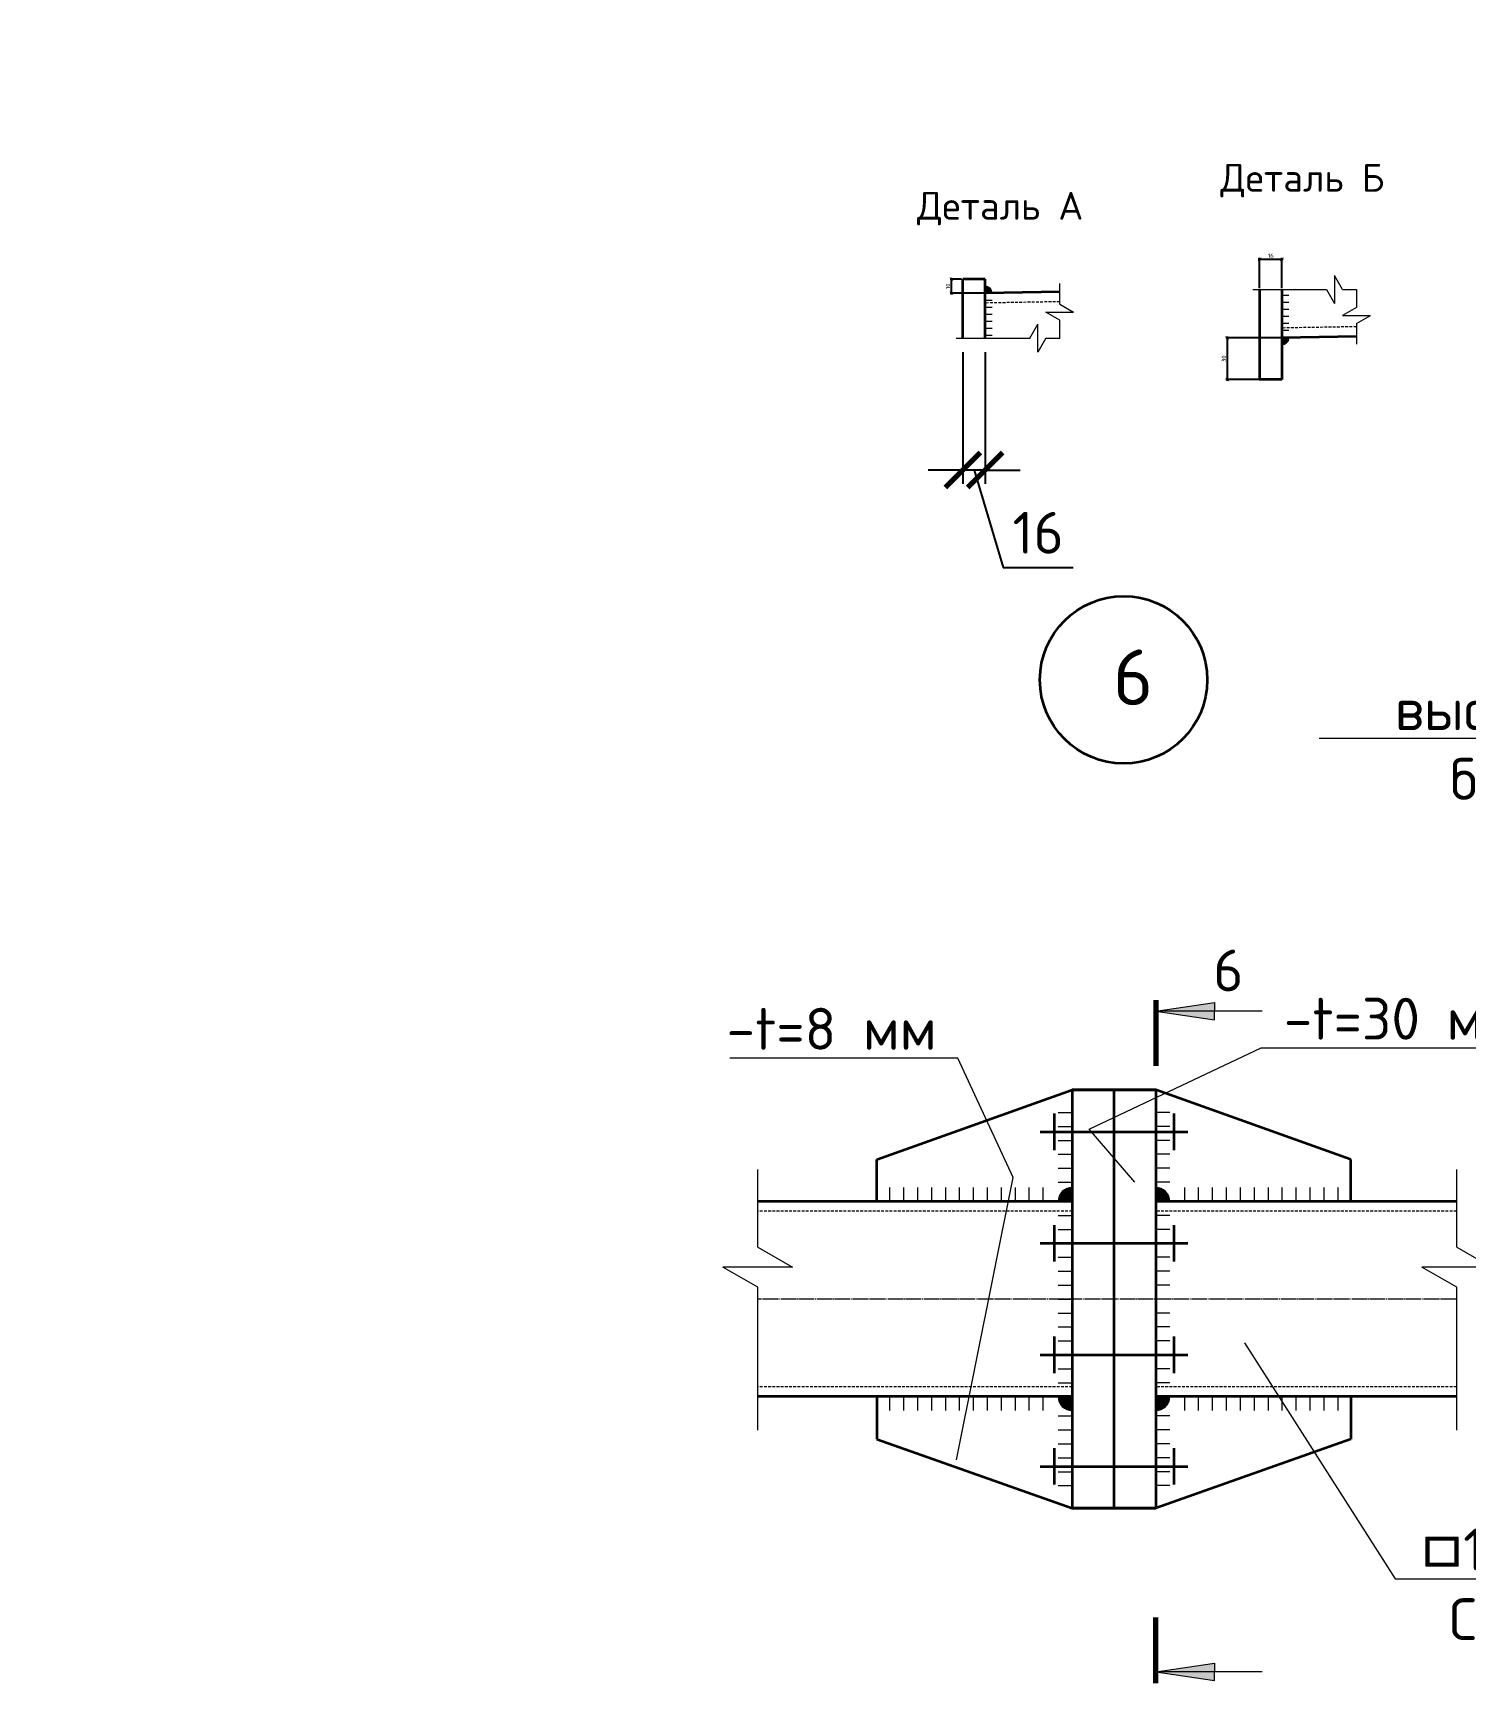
# Model space of a CAD drawing. Header units: millimetres. Extents: x -8174 to 141842, y -29548 to 3412.
# Drawn here: x 30778 to 31805, y -13367 to -12183 of the extents above; entities that cross this region are included whole.
import ezdxf
from ezdxf import colors
from ezdxf.entities.mleader import LeaderData, LeaderLine
from ezdxf.math import Vec2, Vec3

# ---------------------------------------------------------------- set-up
doc = ezdxf.new("R2010")
doc.units = ezdxf.units.MM
doc.linetypes.add('JIS_02_2.0', pattern=[3, 2, -1])
doc.linetypes.add('JIS_08_11', pattern=[12.799999999999999, 11, -0.6, 0.6, -0.6])
for name, color, linetype, lineweight in [('НАДПИСИ', 11, 'Continuous', 13), ('ОСЕВАЯ', 50, 'JIS_08_11', 13), ('ОСНОВНАЯ', 213, 'Continuous', 35), ('ШТРИХОВАЯ', 84, 'JIS_02_2.0', 13)]:
    doc.layers.add(name, color=color, linetype=linetype, lineweight=lineweight)
doc.styles.add('_ОСК', font='isocpeur.ttf', dxfattribs={"height": 3})
doc.styles.add('ОСК', font='isocpeur.ttf')
doc.dimstyles.new('_ОСК', dxfattribs={"dimscale": 25, "dimtxt": 3, "dimasz": 2.5, "dimexe": 1, "dimexo": 1, "dimgap": 1, "dimtad": 3, "dimdec": 0, "dimzin": 1, "dimdsep": 46, "dimtxsty": '_ОСК', "dimblk": 'ARCHTICK', "dimcen": 2, "dimdle": 1, "dimclrt": 256, "dimadec": 0, "dimazin": 0, "dimtfac": 1, "dimtdec": 0, "dimtmove": 1, "dimatfit": 3, "dimfxl": 1, "dimtvp": 2.25, "dimtfill": 1, "dimtolj": 1, "dimtzin": 1, "dimarcsym": 0})

# ---------------------------------------------------------------- blocks, each defined once
blk = doc.blocks.new('_None')
blk = doc.blocks.new('_ArchTick')
at = {"color": 0, "linetype": 'ByBlock', "const_width": 0.15}
blk.add_lwpolyline([(-0.5, -0.5), (0.5, 0.5)], dxfattribs=at)
blk = doc.blocks.new('*D59')
at = {"layer": 'Defpoints', "color": 0}
for p in [(31444.51988743764, -12401.87581057835), (31460.51988743758, -12401.87581057835), (31444.51988743764, -12496.43716597829)]:
    blk.add_point(p, dxfattribs=at)
at = {"layer": 'НАДПИСИ', "color": 0, "lineweight": -2}
for p, q in [((31444.51988743764, -12411.87581057835), (31444.51988743764, -12506.43716597829)), ((31460.51988743758, -12411.87581057835), (31460.51988743758, -12506.43716597829)), ((31444.51988743764, -12496.43716597829), (31419.51988743764, -12496.43716597829)), ((31460.51988743758, -12496.43716597829), (31444.51988743764, -12496.43716597829)), ((31460.51988743758, -12496.43716597829), (31444.51988743764, -12496.43716597829)), ((31452.51988743761, -12496.43716597829), (31473.51988743761, -12566.43716597829)), ((31460.51988743758, -12496.43716597829), (31485.51988743758, -12496.43716597829)), ((31473.51988743761, -12566.43716597829), (31523.51988743761, -12566.43716597829))]:
    blk.add_line(p, q, dxfattribs=at)
at = {"layer": 'НАДПИСИ', "color": 0, "lineweight": -2, "xscale": 25, "yscale": 25, "zscale": 25}
blk.add_blockref('_ArchTick', (31444.51988743764, -12496.43716597829), dxfattribs=at)
at = {"layer": 'НАДПИСИ', "color": 0, "lineweight": -2, "xscale": 25, "yscale": 25, "zscale": 25, "rotation": 180}
blk.add_blockref('_ArchTick', (31460.51988743758, -12496.43716597829), dxfattribs=at)
at = {"layer": 'НАДПИСИ', "insert": (31498.51988743761, -12541.43716597829), "char_height": 30, "attachment_point": 5, "style": '_ОСК', "bg_fill": 3, "box_fill_scale": 1.1, "bg_fill_color": 256, "bg_fill_true_color": 13158600, "bg_fill_transparency": 0}
blk.add_mtext('\\A1;16', dxfattribs=at)
blk = doc.blocks.new('*D62')
at = {"layer": 'Defpoints', "color": 0, "transparency": 16777216}
for p in [(31444.51988743759, -12359.63459295301), (31460.51988743759, -12369.63459295301)]:
    blk.add_point(p, dxfattribs=at)
at = {"layer": 'НАДПИСИ', "color": 0, "lineweight": -2, "transparency": 16777216}
for p, q in [((31443.51988743759, -12359.63459295301), (31435.32726428904, -12359.63459295301)), ((31436.32726428904, -12370.63459295301), (31436.32726428904, -12358.63459295301)), ((31459.51988743759, -12369.63459295301), (31435.32726428904, -12369.63459295301))]:
    blk.add_line(p, q, dxfattribs=at)
at = {"layer": 'НАДПИСИ', "transparency": 16777216, "insert": (31433.82726428751, -12364.63459295301), "char_height": 3, "attachment_point": 5, "rotation": 90, "style": '_ОСК', "bg_fill": 3, "box_fill_scale": 1.1, "bg_fill_color": 256, "bg_fill_true_color": 13158600, "bg_fill_transparency": 0}
blk.add_mtext('\\A1;10', dxfattribs=at)
at = {"layer": 'Defpoints', "color": 0, "transparency": 16777216}
blk.add_point((31436.32726428904, -12359.63459295301), dxfattribs=at)
at = {"layer": 'НАДПИСИ', "color": 0, "lineweight": -2, "transparency": 16777216, "xscale": 2.5, "yscale": 2.5, "zscale": 2.5}
for p, rotation in [((31436.32726428904, -12359.63459295301), 90), ((31436.32726428904, -12369.63459295301), 270)]:
    blk.add_blockref('_ArchTick', p, dxfattribs=dict(at, rotation=rotation))
blk = doc.blocks.new('*D65')
at = {"layer": 'Defpoints', "color": 0, "transparency": 16777216}
for p in [(31657.36759952171, -12366.91787995574), (31673.36759952159, -12366.91787995571)]:
    blk.add_point(p, dxfattribs=at)
at = {"layer": 'НАДПИСИ', "color": 0, "lineweight": -2, "transparency": 16777216}
for p, q in [((31656.36759952171, -12345.15123664786), (31674.36759952159, -12345.15123664786)), ((31657.36759952171, -12365.91787995574), (31657.36759952171, -12344.15123664786)), ((31673.36759952159, -12365.91787995571), (31673.36759952159, -12344.15123664786))]:
    blk.add_line(p, q, dxfattribs=at)
at = {"layer": 'НАДПИСИ', "color": 0, "lineweight": -2, "transparency": 16777216, "xscale": 2.5, "yscale": 2.5, "zscale": 2.5, "rotation": 180}
blk.add_blockref('_ArchTick', (31657.36759952171, -12345.15123664786), dxfattribs=at)
at = {"layer": 'НАДПИСИ', "color": 0, "lineweight": -2, "transparency": 16777216, "xscale": 2.5, "yscale": 2.5, "zscale": 2.5}
blk.add_blockref('_ArchTick', (31673.36759952159, -12345.15123664786), dxfattribs=at)
at = {"layer": 'НАДПИСИ', "transparency": 16777216, "insert": (31665.36759952165, -12342.65123664786), "char_height": 3, "attachment_point": 5, "style": '_ОСК', "bg_fill": 3, "box_fill_scale": 1.1, "bg_fill_color": 256, "bg_fill_true_color": 13158600, "bg_fill_transparency": 0}
blk.add_mtext('\\A1;16', dxfattribs=at)
at = {"layer": 'Defpoints', "color": 0, "transparency": 16777216}
blk.add_point((31673.36759952159, -12345.15123664786), dxfattribs=at)
blk = doc.blocks.new('*D68')
at = {"layer": 'Defpoints', "color": 0, "transparency": 16777216}
for p in [(31634.23413844536, -12401.56331776075), (31673.36759952166, -12401.56331776075), (31673.36759952172, -12431.56331776075)]:
    blk.add_point(p, dxfattribs=at)
at = {"layer": 'НАДПИСИ', "color": 0, "lineweight": -2, "transparency": 16777216}
for p, q in [((31672.36759952166, -12401.56331776075), (31633.23413844536, -12401.56331776075)), ((31634.23413844536, -12432.56331776075), (31634.23413844536, -12400.56331776075)), ((31672.36759952172, -12431.56331776075), (31633.23413844536, -12431.56331776075))]:
    blk.add_line(p, q, dxfattribs=at)
at = {"layer": 'НАДПИСИ', "color": 0, "lineweight": -2, "transparency": 16777216, "xscale": 2.5, "yscale": 2.5, "zscale": 2.5}
for p, rotation in [((31634.23413844536, -12401.56331776075), 90), ((31634.23413844536, -12431.56331776075), 270)]:
    blk.add_blockref('_ArchTick', p, dxfattribs=dict(at, rotation=rotation))
at = {"layer": 'НАДПИСИ', "transparency": 16777216, "insert": (31631.73413844535, -12416.56331776075), "char_height": 3, "attachment_point": 5, "rotation": 90, "style": '_ОСК', "bg_fill": 3, "box_fill_scale": 1.1, "bg_fill_color": 256, "bg_fill_true_color": 13158600, "bg_fill_transparency": 0}
blk.add_mtext('\\A1;30', dxfattribs=at)

msp = doc.modelspace()

# ---------------------------------------------------------------- hatches: boundary and pattern name
at = {"layer": 'НАДПИСИ'}
h = msp.add_hatch(color=256, dxfattribs=at)
h.dxf.hatch_style = 1
h.paths.add_polyline_path([(31460.51988743758, -12364.63459295301), (31460.51988743758, -12369.63459295301), (31465.51912198839, -12369.54710634837, 0.4090976915103756)])
h = msp.add_hatch(color=256, dxfattribs=at)
h.dxf.hatch_style = 1
edge = h.paths.add_edge_path()
edge.add_line((31673.36759952165, -12406.5296358863), (31673.36759952165, -12401.56331776074))
edge.add_line((31673.36759952165, -12401.56331776074), (31678.36683407245, -12401.4758311561))
edge.add_arc((31673.4229154865, -12401.5848253873), 4.945119890048713, -90.64092226178212, 1.2629451485706227, ccw=False)
h = msp.add_hatch(color=256, dxfattribs=at)
h.paths.add_polyline_path([(31582.90708024148, -12884.65939873924), (31625.04086484638, -12884.65939873918), (31625.04086484638, -12878.43016830758)])
h.paths.add_polyline_path([(31582.90708024154, -12884.65939873924), (31625.04086484638, -12890.88862917079), (31625.04086484638, -12884.65939873918)])
h = msp.add_hatch(color=256, dxfattribs=at)
h.dxf.hatch_style = 1
edge = h.paths.add_edge_path()
edge.add_line((31522.90708024189, -13011.14070109815), (31522.90708024189, -13021.14070109815))
edge.add_line((31522.90708024189, -13021.14070109815), (31512.90861114027, -13021.14070109816))
edge.add_arc((31522.90602055291, -13021.1381107902), 9.997409748209046, 89.9939268562938, 180.0148452168177, ccw=False)
h = msp.add_hatch(color=256, dxfattribs=at)
h.dxf.hatch_style = 1
edge = h.paths.add_edge_path()
edge.add_line((31582.90708024189, -13011.14070109815), (31582.90708024189, -13021.14070109815))
edge.add_line((31582.90708024189, -13021.14070109815), (31592.9055493435, -13021.14070109816))
edge.add_arc((31582.90813993086, -13021.1381107902), 9.997409748209046, 359.9851547831823, 450.0060731437062)
h = msp.add_hatch(color=256, dxfattribs=at)
h.dxf.hatch_style = 1
edge = h.paths.add_edge_path()
edge.add_line((31522.90708024189, -13171.13811079017), (31522.90708024189, -13161.13811079017))
edge.add_line((31522.90708024189, -13161.13811079017), (31512.90861114027, -13161.13811079017))
edge.add_arc((31522.90602055291, -13161.14070109812), 9.997409748209046, 539.9851547831823, 630.0060731437062)
h = msp.add_hatch(color=256, dxfattribs=at)
h.dxf.hatch_style = 1
edge = h.paths.add_edge_path()
edge.add_line((31582.90708024189, -13171.13811079017), (31582.90708024189, -13161.13811079017))
edge.add_line((31582.90708024189, -13161.13811079017), (31592.9055493435, -13161.13811079017))
edge.add_arc((31582.90813993086, -13161.14070109812), 9.997409748209046, -90.0060731437062, 0.014845216817718665, ccw=False)
h = msp.add_hatch(color=256, dxfattribs=at)
h.paths.add_polyline_path([(31582.90708024136, -13358.62904338942), (31625.04086484626, -13358.62904338948), (31625.04086484626, -13364.85827382108)])
h.paths.add_polyline_path([(31582.90708024142, -13358.62904338942), (31625.04086484626, -13352.39981295787), (31625.04086484626, -13358.62904338948)])

# ---------------------------------------------------------------- linework, layer by layer
at = {"color": 7, "lineweight": 70}
for p, q in [((31582.90708024194, -12876.7314985844), (31582.907080242, -12923.77972654278)), ((31582.90708024183, -13366.55694354426), (31582.90708024189, -13319.50871558588))]:
    msp.add_line(p, q, dxfattribs=at)
at = {"layer": 'НАДПИСИ'}
for p, q in [((31711.08827896276, -12356.91787995574), (31711.08827896276, -12376.91787995574)), ((31716.79525251477, -12366.91787995574), (31711.08827896276, -12356.91787995574)), ((31513.98332024278, -12377.43242391072), (31513.98332024273, -12362.66788343189)), ((31652.45164351305, -12366.91787995574), (31705.38130541058, -12366.91787995574)), ((31705.38130541053, -12366.91787995574), (31711.08827896276, -12376.91787995574)), ((31716.79525251477, -12366.91787995574), (31726.83103232685, -12366.91787995574)), ((31726.83103232685, -12366.91787995574), (31726.83103232685, -12379.94731951907)), ((31465.51988743758, -12374.9142587214), (31460.51988743758, -12374.9142587214)), ((31465.51988743758, -12379.9142587214), (31460.51988743758, -12379.9142587214)), ((31513.98332024273, -12377.43242391072), (31523.98332024273, -12383.13939746296)), ((31678.36759952171, -12371.28365199233), (31673.36759952171, -12371.28365199233)), ((31678.36759952171, -12376.28365199233), (31673.36759952171, -12376.28365199233)), ((31726.83103232691, -12379.94731951912), (31716.83103232691, -12385.65429307113)), ((31465.51988743758, -12384.9142587214), (31460.51988743758, -12384.9142587214)), ((31465.51988743758, -12389.9142587214), (31460.51988743758, -12389.9142587214)), ((31492.53359332634, -12401.87581057835), (31498.24056687858, -12391.87581057835)), ((31498.24056687858, -12411.87581057835), (31498.24056687858, -12391.87581057835)), ((31503.98332024273, -12383.13939746296), (31523.98332024273, -12383.13939746296)), ((31513.98332024273, -12388.84637101497), (31503.98332024273, -12383.13939746296)), ((31513.98332024273, -12401.87581057835), (31513.98332024273, -12388.84637101502)), ((31678.36759952171, -12381.28365199233), (31673.36759952171, -12381.28365199233)), ((31678.36759952171, -12386.28365199233), (31673.36759952171, -12386.28365199233)), ((31678.36759952171, -12391.28365199233), (31673.36759952171, -12391.28365199233)), ((31716.83103232691, -12385.65429307113), (31736.83103232691, -12385.65429307113)), ((31726.83103232691, -12391.36126662337), (31736.83103232691, -12385.65429307113)), ((31726.83103232685, -12391.3612666234), (31726.83103232685, -12406.1258071022)), ((31439.60393142892, -12401.87581057835), (31492.53359332634, -12401.87581057835)), ((31465.51988743758, -12394.9142587214), (31460.51988743758, -12394.9142587214)), ((31465.51988743758, -12399.9142587214), (31460.51988743758, -12399.9142587214)), ((31503.94754043058, -12401.87581057835), (31498.24056687858, -12411.87581057835)), ((31503.94754043064, -12401.87581057835), (31513.98332024273, -12401.87581057835)), ((31678.36759952171, -12396.28365199233), (31673.36759952171, -12396.28365199233)), ((31582.90708024148, -12884.65939873924), (31625.04086484638, -12878.43016830758)), ((31659.14947654452, -12884.65939873918), (31582.90708024194, -12884.6593987393)), ((31582.90708024148, -12884.65939873924), (31625.04086484638, -12890.88862917079)), ((31625.04086484638, -12878.43016830758), (31625.04086484638, -12884.65939873918)), ((31625.04086484638, -12890.88862917085), (31625.04086484638, -12884.65939873924)), ((31512.90708024189, -12957.28165956889), (31522.90708024189, -12957.28165956889)), ((31592.90708024189, -12957.28165956889), (31582.90708024189, -12957.28165956889)), ((31512.90708024189, -12967.28165956889), (31522.90708024189, -12967.28165956889)), ((31592.90708024189, -12967.28165956889), (31582.90708024189, -12967.28165956889)), ((31512.90708024189, -12977.28165956889), (31522.90708024189, -12977.28165956889)), ((31592.90708024189, -12977.28165956889), (31582.90708024189, -12977.28165956889)), ((31512.90708024189, -12987.28165956889), (31522.90708024189, -12987.28165956889)), ((31592.90708024189, -12987.28165956889), (31582.90708024189, -12987.28165956889)), ((31297.42721855029, -13053.95949792935), (31297.42721855029, -12998.15402116306)), ((31512.90708024189, -12997.28165956889), (31522.90708024189, -12997.28165956889)), ((31512.90708024189, -13007.28165956889), (31522.90708024189, -13007.28165956889)), ((31592.90708024189, -12997.28165956889), (31582.90708024189, -12997.28165956889)), ((31592.90708024189, -13007.28165956889), (31582.90708024189, -13007.28165956889)), ((31798.70807377773, -13053.95949792935), (31798.70807377773, -12998.15402116306)), ((31392.18708671333, -13021.14070109815), (31392.18708671333, -13011.14070109815)), ((31402.18708671333, -13021.14070109815), (31402.18708671333, -13011.14070109815)), ((31402.18708671333, -13021.14070109815), (31402.18708671333, -13011.14070109815)), ((31412.18708671333, -13021.14070109815), (31412.18708671333, -13011.14070109815)), ((31422.18708671333, -13021.14070109815), (31422.18708671333, -13011.14070109815)), ((31422.18708671333, -13021.14070109815), (31422.18708671333, -13011.14070109815)), ((31432.18708671333, -13021.14070109815), (31432.18708671333, -13011.14070109815)), ((31432.18708671333, -13021.14070109815), (31432.18708671333, -13011.14070109815)), ((31442.18708671333, -13021.14070109815), (31442.18708671333, -13011.14070109815)), ((31442.18708671333, -13021.14070109815), (31442.18708671333, -13011.14070109815)), ((31452.18708671333, -13021.14070109815), (31452.18708671333, -13011.14070109815)), ((31452.18708671333, -13021.14070109815), (31452.18708671333, -13011.14070109815)), ((31462.18708671333, -13021.14070109815), (31462.18708671333, -13011.14070109815)), ((31472.18708671333, -13021.14070109815), (31472.18708671333, -13011.14070109815)), ((31482.18708671333, -13021.14070109815), (31482.18708671333, -13011.14070109815)), ((31492.18708671333, -13021.14070109815), (31492.18708671333, -13011.14070109815)), ((31502.18708671333, -13021.14070109815), (31502.18708671333, -13011.14070109815)), ((31603.62707377045, -13021.14070109815), (31603.62707377045, -13011.14070109815)), ((31613.62707377045, -13021.14070109815), (31613.62707377045, -13011.14070109815)), ((31623.62707377045, -13021.14070109815), (31623.62707377045, -13011.14070109815)), ((31633.62707377045, -13021.14070109815), (31633.62707377045, -13011.14070109815)), ((31643.62707377045, -13021.14070109815), (31643.62707377045, -13011.14070109815)), ((31653.62707377045, -13021.14070109815), (31653.62707377045, -13011.14070109815)), ((31653.62707377045, -13021.14070109815), (31653.62707377045, -13011.14070109815)), ((31663.62707377045, -13021.14070109815), (31663.62707377045, -13011.14070109815)), ((31663.62707377045, -13021.14070109815), (31663.62707377045, -13011.14070109815)), ((31673.62707377045, -13021.14070109815), (31673.62707377045, -13011.14070109815)), ((31673.62707377045, -13021.14070109815), (31673.62707377045, -13011.14070109815)), ((31683.62707377045, -13021.14070109815), (31683.62707377045, -13011.14070109815)), ((31683.62707377045, -13021.14070109815), (31683.62707377045, -13011.14070109815)), ((31693.62707377045, -13021.14070109815), (31693.62707377045, -13011.14070109815)), ((31703.62707377045, -13021.14070109815), (31703.62707377045, -13011.14070109815)), ((31703.62707377045, -13021.14070109815), (31703.62707377045, -13011.14070109815)), ((31713.62707377045, -13021.14070109815), (31713.62707377045, -13011.14070109815)), ((31512.90708024189, -13031.14070109815), (31522.90708024189, -13031.14070109815)), ((31592.90708024189, -13031.14070109815), (31582.90708024189, -13031.14070109815)), ((31512.90708024189, -13041.14070109815), (31522.90708024189, -13041.14070109815)), ((31592.90708024189, -13041.14070109815), (31582.90708024189, -13041.14070109815)), ((31297.42721855029, -13053.95949792935), (31322.42721855029, -13068.22693180986)), ((31512.90708024189, -13051.14070109815), (31522.90708024189, -13051.14070109815)), ((31592.90708024189, -13051.14070109815), (31582.90708024189, -13051.14070109815)), ((31798.70807377773, -13053.95949792935), (31823.70807377773, -13068.22693180986)), ((31512.90708024189, -13061.14070109815), (31522.90708024189, -13061.14070109815)), ((31592.90708024189, -13061.14070109815), (31582.90708024189, -13061.14070109815)), ((31322.42721855029, -13068.22693180986), (31272.42721855029, -13068.22693180986)), ((31297.42721855029, -13082.49436569036), (31272.42721855029, -13068.22693180986)), ((31512.90708024189, -13071.14070109815), (31522.90708024189, -13071.14070109815)), ((31592.90708024189, -13071.14070109815), (31582.90708024189, -13071.14070109815)), ((31823.70807377773, -13068.22693180986), (31773.70807377773, -13068.22693180986)), ((31798.70807377773, -13082.49436569036), (31773.70807377773, -13068.22693180986)), ((31297.42721855029, -13185.19504686043), (31297.42721855029, -13082.49436569036)), ((31512.90708024189, -13081.14070109815), (31522.90708024189, -13081.14070109815)), ((31592.90708024189, -13081.14070109815), (31582.90708024189, -13081.14070109815)), ((31798.70807377773, -13185.19504686043), (31798.70807377773, -13082.49436569036)), ((31512.90708024189, -13091.14070109815), (31522.90708024189, -13091.14070109815)), ((31512.90708024189, -13101.14070109815), (31522.90708024189, -13101.14070109815)), ((31592.90708024189, -13091.14070109815), (31582.90708024189, -13091.14070109815)), ((31592.90708024189, -13101.14070109815), (31582.90708024189, -13101.14070109815)), ((31512.90708024189, -13111.14070109815), (31522.90708024189, -13111.14070109815)), ((31592.90708024189, -13111.14070109815), (31582.90708024189, -13111.14070109815)), ((31512.90708024189, -13121.14070109815), (31522.90708024189, -13121.14070109815)), ((31592.90708024189, -13121.14070109815), (31582.90708024189, -13121.14070109815)), ((31512.90708024189, -13131.14070109815), (31522.90708024189, -13131.14070109815)), ((31592.90708024189, -13131.14070109815), (31582.90708024189, -13131.14070109815)), ((31512.90708024189, -13141.14070109815), (31522.90708024189, -13141.14070109815)), ((31592.90708024189, -13141.14070109815), (31582.90708024189, -13141.14070109815)), ((31392.18708671333, -13171.14070109816), (31392.18708671333, -13161.14070109816)), ((31402.18708671333, -13171.14070109816), (31402.18708671333, -13161.14070109816)), ((31402.18708671333, -13171.14070109816), (31402.18708671333, -13161.14070109816)), ((31412.18708671333, -13171.14070109816), (31412.18708671333, -13161.14070109816)), ((31422.18708671333, -13171.14070109816), (31422.18708671333, -13161.14070109816)), ((31422.18708671333, -13171.14070109816), (31422.18708671333, -13161.14070109816)), ((31432.18708671333, -13171.14070109816), (31432.18708671333, -13161.14070109816)), ((31432.18708671333, -13171.14070109816), (31432.18708671333, -13161.14070109816)), ((31442.18708671333, -13171.14070109816), (31442.18708671333, -13161.14070109816)), ((31442.18708671333, -13171.14070109816), (31442.18708671333, -13161.14070109816)), ((31452.18708671333, -13171.14070109816), (31452.18708671333, -13161.14070109816)), ((31452.18708671333, -13171.14070109816), (31452.18708671333, -13161.14070109816)), ((31462.18708671333, -13171.14070109816), (31462.18708671333, -13161.14070109816)), ((31472.18708671333, -13171.14070109816), (31472.18708671333, -13161.14070109816)), ((31482.18708671333, -13171.14070109816), (31482.18708671333, -13161.14070109816)), ((31492.18708671333, -13171.14070109816), (31492.18708671333, -13161.14070109816)), ((31502.18708671333, -13171.14070109816), (31502.18708671333, -13161.14070109816)), ((31512.90708024189, -13151.14070109815), (31522.90708024189, -13151.14070109815)), ((31592.90708024189, -13151.14070109815), (31582.90708024189, -13151.14070109815)), ((31603.62707377045, -13171.14070109816), (31603.62707377045, -13161.14070109816)), ((31613.62707377045, -13171.14070109816), (31613.62707377045, -13161.14070109816)), ((31623.62707377045, -13171.14070109816), (31623.62707377045, -13161.14070109816)), ((31633.62707377045, -13171.14070109816), (31633.62707377045, -13161.14070109816)), ((31643.62707377045, -13171.14070109816), (31643.62707377045, -13161.14070109816)), ((31653.62707377045, -13171.14070109816), (31653.62707377045, -13161.14070109816)), ((31653.62707377045, -13171.14070109816), (31653.62707377045, -13161.14070109816)), ((31663.62707377045, -13171.14070109816), (31663.62707377045, -13161.14070109816)), ((31663.62707377045, -13171.14070109816), (31663.62707377045, -13161.14070109816)), ((31673.62707377045, -13171.14070109816), (31673.62707377045, -13161.14070109816)), ((31673.62707377045, -13171.14070109816), (31673.62707377045, -13161.14070109816)), ((31683.62707377045, -13171.14070109816), (31683.62707377045, -13161.14070109816)), ((31683.62707377045, -13171.14070109816), (31683.62707377045, -13161.14070109816)), ((31693.62707377045, -13171.14070109816), (31693.62707377045, -13161.14070109816)), ((31703.62707377045, -13171.14070109816), (31703.62707377045, -13161.14070109816)), ((31703.62707377045, -13171.14070109816), (31703.62707377045, -13161.14070109816)), ((31713.62707377045, -13171.14070109816), (31713.62707377045, -13161.14070109816)), ((31512.90708024189, -13174.99974262742), (31522.90708024189, -13174.99974262742)), ((31512.90708024189, -13184.99974262742), (31522.90708024189, -13184.99974262742)), ((31592.90708024189, -13174.99974262742), (31582.90708024189, -13174.99974262742)), ((31592.90708024189, -13184.99974262742), (31582.90708024189, -13184.99974262742)), ((31512.90708024189, -13194.99974262742), (31522.90708024189, -13194.99974262742)), ((31592.90708024189, -13194.99974262742), (31582.90708024189, -13194.99974262742)), ((31512.90708024189, -13204.99974262742), (31522.90708024189, -13204.99974262742)), ((31592.90708024189, -13204.99974262742), (31582.90708024189, -13204.99974262742)), ((31512.90708024189, -13214.99974262742), (31522.90708024189, -13214.99974262742)), ((31592.90708024189, -13214.99974262742), (31582.90708024189, -13214.99974262742)), ((31512.90708024189, -13224.99974262742), (31522.90708024189, -13224.99974262742)), ((31592.90708024189, -13224.99974262742), (31582.90708024189, -13224.99974262742)), ((31582.90708024136, -13358.62904338942), (31625.04086484626, -13352.39981295787)), ((31659.14947654441, -13358.62904338948), (31582.90708024183, -13358.62904338936)), ((31582.90708024136, -13358.62904338942), (31625.04086484626, -13364.85827382108)), ((31625.04086484626, -13352.39981295781), (31625.04086484626, -13358.62904338942)), ((31625.04086484626, -13364.85827382108), (31625.04086484626, -13358.62904338948))]:
    msp.add_line(p, q, dxfattribs=at)
for centre, radius, start, end in [((31460.51988743758, -12369.63459295301), 5, 1.002573803397431, 90), ((31673.37266286113, -12401.56528645847), 4.994972306193361, 269.9419199933791, 1.026168912937974), ((31522.90602055285, -13021.13811079015), 9.997409748150847, 89.9939268545788, 180.0148452170575), ((31582.90813993092, -13021.13811079015), 9.997409748150847, 359.9851547829425, 90.0060731437537), ((31522.90602055285, -13161.14070109816), 9.997409748150847, 179.9851547829425, 270.0060731454212), ((31582.90813993092, -13161.14070109816), 9.997409748150847, 269.9939268562463, 0.01484521705754941)]:
    msp.add_arc(centre, radius, start, end, dxfattribs=at)
at = {"layer": 'ОСЕВАЯ', "linetype": 'JIS_08_11'}
msp.add_line((31798.70807377773, -13091.14070109816), (31297.42721855029, -13091.14070109816), dxfattribs=at)
at = {"layer": 'ОСНОВНАЯ'}
for p, q in [((31444.51988743758, -12401.87581057835), (31444.51988743758, -12359.63459295301)), ((31460.51988743758, -12359.63459295301), (31444.51988743758, -12359.63459295301)), ((31460.51988743758, -12359.63459295301), (31444.51988743758, -12359.63459295301)), ((31460.51988743752, -12401.87581057835), (31460.51988743758, -12359.63459295301)), ((31513.98332024278, -12368.69898287891), (31460.51988743758, -12369.63459295301)), ((31657.36759952171, -12366.91787995574), (31657.36759952171, -12431.56331776074)), ((31673.36759952159, -12366.91787995574), (31673.36759952171, -12431.56331776074)), ((31726.83103232685, -12400.62770768664), (31673.36759952165, -12401.56331776074)), ((31673.36759952171, -12431.56331776074), (31657.36759952171, -12431.56331776074)), ((31673.36759952171, -12431.56331776074), (31657.36759952171, -12431.56331776074)), ((31382.90708024189, -12991.14070109815), (31522.90708024189, -12941.14070109816)), ((31522.90708024189, -12941.14070109815), (31522.90708024183, -13241.14070109813)), ((31582.90708024189, -12941.14070109816), (31522.90708024189, -12941.14070109815)), ((31522.90708024189, -12941.14070109815), (31522.90708024183, -13241.14070109813)), ((31522.90708024189, -12941.14070109816), (31582.90708024189, -12941.14070109815)), ((31552.90708024189, -12941.14070109816), (31552.90708024183, -13241.14070109815)), ((31552.90708024194, -12941.14070109816), (31552.90708024183, -13241.14070109815)), ((31582.90708024189, -12941.14070109816), (31582.90708024183, -13241.14070109815)), ((31722.90708024189, -12991.14070109815), (31582.90708024189, -12941.14070109815)), ((31582.90708024189, -12941.14070109816), (31582.90708024183, -13241.14070109813)), ((31382.90708024189, -13021.14070109815), (31382.90708024189, -12991.14070109815)), ((31722.90708024189, -13021.14070109815), (31722.90708024189, -12991.14070109815)), ((31522.90708024189, -13011.14070109815), (31522.90708024189, -13191.14070109815)), ((31582.90708024189, -13011.14070109815), (31582.90708024189, -13191.14070109815)), ((31522.90708024194, -13021.14070109815), (31297.42721855029, -13021.14070109815)), ((31798.70807377779, -13021.14070109815), (31582.90708024189, -13021.14070109815)), ((31522.90708024189, -13161.14070109816), (31297.42721855029, -13161.14070109816)), ((31382.90708024189, -13161.5607010973), (31382.90708024189, -13181.5607010973)), ((31382.90708024189, -13161.5607010973), (31382.90708024189, -13191.5607010973)), ((31798.70807377773, -13161.14070109816), (31582.90708024189, -13161.14070109816)), ((31722.90708024189, -13161.5607010973), (31722.90708024189, -13181.5607010973)), ((31722.90708024189, -13161.5607010973), (31722.90708024189, -13191.5607010973)), ((31382.90708024189, -13191.5607010973), (31522.90708024183, -13241.14070109813)), ((31722.90708024189, -13191.5607010973), (31582.90708024183, -13241.14070109815)), ((31522.90708024183, -13241.14070109813), (31582.90708024183, -13241.14070109813)), ((31582.90708024183, -13241.14070109813), (31522.90708024183, -13241.14070109813)), ((31582.90708024183, -13241.14070109815), (31522.90708024183, -13241.14070109815)), ((31522.90708024183, -13241.14070109813), (31582.90708024183, -13241.14070109815)), ((31582.90708024189, -13241.14070109816), (31522.90708024189, -13241.14070109818))]:
    msp.add_line(p, q, dxfattribs=at)
at = {"layer": 'ОСНОВНАЯ', "color": 1}
for p, q in [((31509.99328496237, -12958.0315292731), (31509.99328496237, -12984.2498729232)), ((31595.8208755214, -12958.0315292731), (31595.8208755214, -12984.2498729232)), ((31499.88736438315, -12971.14070109815), (31605.92679610074, -12971.14070109815)), ((31509.99328496237, -13038.0315292731), (31509.99328496237, -13064.2498729232)), ((31595.8208755214, -13038.0315292731), (31595.8208755214, -13064.2498729232)), ((31499.88736438315, -13051.14070109815), (31605.92679610074, -13051.14070109815)), ((31509.99328496243, -13118.03152927308), (31509.99328496243, -13144.24987292319)), ((31595.82087552146, -13118.03152927308), (31595.82087552146, -13144.24987292319)), ((31499.88736438315, -13131.14070109813), (31605.92679610074, -13131.14070109813)), ((31509.99328496243, -13198.03152927308), (31509.99328496243, -13224.24987292319)), ((31595.82087552146, -13198.03152927308), (31595.82087552146, -13224.24987292319)), ((31499.88736438315, -13211.14070109813), (31605.92679610074, -13211.14070109813))]:
    msp.add_line(p, q, dxfattribs=at)
at = {"layer": 'ОСНОВНАЯ'}
msp.add_circle((31559.80125631293, -12646.94543683162), 60, dxfattribs=at)
at = {"layer": 'ШТРИХОВАЯ'}
for p, q in [((31513.98332024273, -12375.70005467186), (31460.51988743752, -12376.63566474595)), ((31726.83103232685, -12393.62663589368), (31673.36759952159, -12394.56224596778)), ((31522.90708024194, -13028.14070109815), (31297.42721855029, -13028.14070109815)), ((31798.70807377779, -13028.14070109815), (31582.90708024189, -13028.14070109815)), ((31522.90708024189, -13154.14070109816), (31297.42721855029, -13154.14070109816)), ((31798.70807377773, -13154.14070109816), (31582.90708024189, -13154.14070109816))]:
    msp.add_line(p, q, dxfattribs=at)

# ---------------------------------------------------------------- texts
at = {"layer": 'НАДПИСИ', "style": 'ОСК'}
for s, insert, char_height, width, attachment_point in [('Деталь Б', (31629.25552383839, -12276.79948969313), 20, 394.3384343010266, 1), ('Деталь А', (31411.69230461755, -12296.89008708613), 20, 394.3384343010266, 1), ('6', (31552.17218634929, -12625.12143393907), 40, 41.22453085327379, 1), ('6', (31645.83150672581, -12870.41534074281), 30, 74.751122343514, 9)]:
    msp.add_mtext(s, dxfattribs=dict(at, insert=insert, char_height=char_height, width=width, attachment_point=attachment_point))

# ---------------------------------------------------------------- leaders
at = {"layer": 'НАДПИСИ'}
ml = msp.add_multileader_mtext('Standard', dxfattribs=at)
ml.set_content('высокопрочные\\Pболты %%C24\\P(8 шт.)', color=256, style='ОСК')
ml.set_leader_properties(color=256, linetype='ByLayer', lineweight=-1)
ml.set_arrow_properties(name='NONE')
ml.build(insert=Vec2(0, 0))
ml.multileader.update_dxf_attribs({"has_dogleg": 0, "text_left_attachment_type": 6, "text_right_attachment_type": 6, "dogleg_length": 0, "arrow_head_size": 15, "scale": 10})
ctx = ml.context
ctx.base_point, ctx.scale, ctx.char_height, ctx.arrow_head_size, ctx.landing_gap_size, ctx.plane_origin = Vec3(31738.70613799925, -12689.01525347453), 10, 30, 15, 20, Vec3(31714.36412103899, -13693.10874601564)
ctx.left_attachment, ctx.right_attachment, ctx.text_align_type = 6, 6, 1
notes = []
notes.append((ctx, [(0, (1, 1, 0), (32048.70613799925, -12689.01525347453), (-1, 0), 0, [(0, [(32112.6636889287, -12971.14070109816), (32192.6636889287, -12971.14070109815)], 0, [])])]))
ctx.mtext.insert, ctx.mtext.width, ctx.mtext.alignment, ctx.mtext.flow_direction = Vec3(31893.70613799925, -12653.01525347453), 205.4122977968073, 2, 5
ml = msp.add_multileader_mtext('Standard', dxfattribs=at)
ml.set_content('отв. %%C23\\P(4 шт.)', color=256, style='ОСК')
ml.set_leader_properties(color=256, linetype='ByLayer', lineweight=-1)
ml.set_arrow_properties(name='NONE')
ml.build(insert=Vec2(0, 0))
ml.multileader.update_dxf_attribs({"has_dogleg": 0, "text_left_attachment_type": 6, "text_right_attachment_type": 6, "dogleg_length": 0, "arrow_head_size": 15, "scale": 10})
ctx = ml.context
ctx.base_point, ctx.scale, ctx.char_height, ctx.arrow_head_size, ctx.landing_gap_size, ctx.plane_origin = Vec3(29786.98879645939, -12798.47015365801), 10, 30, 15, 20, Vec3(29811.24949781905, -13702.05322997783)
ctx.left_attachment, ctx.right_attachment, ctx.text_align_type = 6, 6, 1
notes.append((ctx, [(0, (1, 1, 0), (29985.98879645939, -12798.47015365801), (-1, 0), 0, [(3, [(30309.46914428106, -12939.24337523006), (30049.46914428106, -12939.24337523006)], 0, [])])]))
ctx.mtext.insert, ctx.mtext.width, ctx.mtext.alignment, ctx.mtext.flow_direction = Vec3(29886.48879645939, -12762.47015365801), 205.4122977968073, 2, 5
ml = msp.add_multileader_mtext('Standard', dxfattribs=at)
ml.set_content('-t=30 мм', color=256, style='ОСК')
ml.set_leader_properties(color=256, linetype='ByLayer', lineweight=-1)
ml.set_arrow_properties(name='NONE')
ml.build(insert=Vec2(0, 0))
ml.multileader.update_dxf_attribs({"has_dogleg": 0, "text_left_attachment_type": 6, "text_right_attachment_type": 6, "dogleg_length": 0, "arrow_head_size": 15, "scale": 10})
ctx = ml.context
ctx.base_point, ctx.scale, ctx.char_height, ctx.arrow_head_size, ctx.landing_gap_size, ctx.plane_origin = Vec3(31658.5879985728, -12911.02527394531), 10, 30, 15, 20, Vec3(31898.74414100207, -13803.37489961779)
ctx.left_attachment, ctx.right_attachment, ctx.text_align_type = 6, 6, 1
notes.append((ctx, [(1, (1, 1, 0), (31658.5879985728, -12911.02527394531), (1, 0), 0, [(3, [(31567.75456375926, -13007.33707929245), (31535.15645343455, -12969.22303443222)], 0, [])])]))
ctx.mtext.insert, ctx.mtext.width, ctx.mtext.alignment, ctx.mtext.flow_direction = Vec3(31759.5879985728, -12875.02527394531), 205.4122977968073, 2, 5
ml = msp.add_multileader_mtext('Standard', dxfattribs=at)
ml.set_content('-t=8 мм', color=256, style='ОСК')
ml.set_leader_properties(color=256, linetype='ByLayer', lineweight=-1)
ml.set_arrow_properties(name='NONE')
ml.build(insert=Vec2(0, 0))
ml.multileader.update_dxf_attribs({"has_dogleg": 0, "text_left_attachment_type": 6, "text_right_attachment_type": 6, "dogleg_length": 0, "arrow_head_size": 15, "scale": 10})
ctx = ml.context
ctx.base_point, ctx.scale, ctx.char_height, ctx.arrow_head_size, ctx.landing_gap_size, ctx.plane_origin = Vec3(31259.86307119526, -12918.27125431017), 10, 30, 15, 20, Vec3(31207.0700194817, -13803.37489961779)
ctx.left_attachment, ctx.right_attachment, ctx.text_align_type = 6, 6, 1
notes.append((ctx, [(0, (1, 1, 0), (31440.86307119526, -12918.27125431017), (-1, 0), 0, [(3, [(31439.94129966828, -13206.43679340139), (31480.54348345584, -13003.87660063898)], 0, [])])]))
ctx.mtext.insert, ctx.mtext.width, ctx.mtext.alignment, ctx.mtext.flow_direction = Vec3(31350.36307119526, -12882.27125431017), 205.4122977968073, 2, 5
ml = msp.add_multileader_mtext('Standard', dxfattribs=at)
ml.set_content('□140х7\\PС345', color=256, style='ОСК')
ml.set_leader_properties(color=256, linetype='ByLayer', lineweight=-1)
ml.set_arrow_properties(name='NONE')
ml.build(insert=Vec2(0, 0))
ml.multileader.update_dxf_attribs({"has_dogleg": 0, "text_left_attachment_type": 6, "text_right_attachment_type": 6, "dogleg_length": 0, "arrow_head_size": 15, "scale": 10})
ctx = ml.context
ctx.base_point, ctx.scale, ctx.char_height, ctx.arrow_head_size, ctx.landing_gap_size, ctx.plane_origin = Vec3(31754.58358552103, -13291.75896467018), 10, 30, 15, 20, Vec3(31773.16021092673, -14222.21363649948)
ctx.left_attachment, ctx.right_attachment, ctx.text_align_type = 6, 6, 1
notes.append((ctx, [(1, (1, 1, 0), (31754.58358552103, -13291.75896467018), (1, 0), 0, [(3, [(31646.52184615697, -13122.57321590872)], 0, [])])]))
ctx.mtext.insert, ctx.mtext.alignment, ctx.mtext.flow_direction = Vec3(31836.08358552103, -13255.75896467018), 2, 5
for ctx, leaders in notes:
    for number, flags, end, landing, length, lines in leaders:
        leader = LeaderData()
        leader.index, (leader.has_last_leader_line, leader.has_dogleg_vector, leader.attachment_direction) = number, flags
        leader.last_leader_point, leader.dogleg_vector, leader.dogleg_length = Vec3(end), Vec3(landing), length
        for number, points, colour, breaks in lines:
            line = LeaderLine()
            line.index, line.vertices, line.color, line.breaks = number, Vec3.list(points), colors.encode_raw_color(colour), breaks
            leader.lines.append(line)
        ctx.leaders.append(leader)

# ---------------------------------------------------------------- next in the draw order: dimensions: what is measured, and where the dimension line sits
dim = msp.add_linear_dim(base=(31673.36759952159, -12345.15123664786), p1=(31657.36759952171, -12366.91787995574), p2=(31673.36759952159, -12366.91787995571), dimstyle='_ОСК', dxfattribs=at)
dim.commit()
dim.dimension.update_dxf_attribs({"geometry": '*D65', "text_midpoint": (31665.36759952165, -12342.65123664786)})
dim = msp.add_linear_dim(base=(31436.32726428904, -12359.63459295301), p1=(31460.51988743758, -12369.63459295301), p2=(31444.51988743758, -12359.63459295301), angle=90, dimstyle='_ОСК', dxfattribs=at)
dim.commit()
dim.dimension.update_dxf_attribs({"geometry": '*D62', "text_midpoint": (31436.32726428751, -12364.63459295301), "dimtype": 160})
for base, p1, p2, angle, picture, middle in [((31444.51988743764, -12496.43716597829), (31460.51988743758, -12401.87581057835), (31444.51988743764, -12401.87581057835), 180, '*D59', (31483.51988743761, -12541.43716597829)), ((31634.23413844536, -12401.56331776075), (31673.36759952171, -12431.56331776074), (31673.36759952165, -12401.56331776074), 90, '*D68', (31631.73413844535, -12416.56331776075))]:
    dim = msp.add_linear_dim(base=base, p1=p1, p2=p2, angle=angle, dimstyle='_ОСК', dxfattribs=at)
    dim.commit()
    dim.dimension.update_dxf_attribs({"geometry": picture, "text_midpoint": middle})

# ---------------------------------------------------------------- next in the draw order: leaders
ml = msp.add_multileader_mtext('Standard', dxfattribs=at)
ml.set_content(' L80х7,\\PL=150 мм', color=256, style='ОСК')
ml.set_leader_properties(color=256, linetype='ByLayer', lineweight=-1)
ml.set_arrow_properties(name='NONE')
ml.build(insert=Vec2(0, 0))
ml.multileader.update_dxf_attribs({"has_dogleg": 0, "text_left_attachment_type": 6, "text_right_attachment_type": 6, "dogleg_length": 0, "arrow_head_size": 75, "scale": 50})
ctx = ml.context
ctx.base_point, ctx.scale, ctx.char_height, ctx.arrow_head_size, ctx.landing_gap_size, ctx.plane_origin = Vec3(38722.58979582816, -12472.19818995096), 50, 150, 75, 100, Vec3(35036.45723522065, -13656.40592095464)
ctx.left_attachment, ctx.right_attachment, ctx.text_align_type = 6, 6, 1
notes = []
notes.append((ctx, [(0, (1, 1, 0), (39717.58979582816, -12472.19818995096), (-1, 0), 0, [(2, [(39866.69871447486, -12182.93651241803)], 0, [])])]))
ctx.mtext.insert, ctx.mtext.width, ctx.mtext.defined_height, ctx.mtext.alignment, ctx.mtext.flow_direction = Vec3(39220.08979582816, -12292.19818995096), 1892.321435458027, 273.0506630395539, 2, 5
ml = msp.add_multileader_mtext('Standard', dxfattribs=at)
ml.set_content(' L80х7,\\PL=150 мм', color=256, style='ОСК')
ml.set_leader_properties(color=256, linetype='ByLayer', lineweight=-1)
ml.set_arrow_properties(name='NONE')
ml.build(insert=Vec2(0, 0))
ml.multileader.update_dxf_attribs({"has_dogleg": 0, "text_left_attachment_type": 6, "text_right_attachment_type": 6, "dogleg_length": 0, "arrow_head_size": 75, "scale": 50})
ctx = ml.context
ctx.base_point, ctx.scale, ctx.char_height, ctx.arrow_head_size, ctx.landing_gap_size, ctx.plane_origin = Vec3(51177.61170668108, -12472.19818995097), 50, 150, 75, 100, Vec3(47491.47914607357, -13656.40592095465)
ctx.left_attachment, ctx.right_attachment, ctx.text_align_type = 6, 6, 1
notes.append((ctx, [(0, (1, 1, 0), (52172.61170668108, -12472.19818995097), (-1, 0), 0, [(2, [(52321.72062532778, -12182.93651241805)], 0, [])])]))
ctx.mtext.insert, ctx.mtext.width, ctx.mtext.defined_height, ctx.mtext.alignment, ctx.mtext.flow_direction = Vec3(51675.11170668108, -12292.19818995097), 1892.321435458027, 273.0506630395539, 2, 5
ml = msp.add_multileader_mtext('Standard', dxfattribs=at)
ml.set_content(' {\\H0.6x;2}', color=256, style='ОСК')
ml.set_leader_properties(color=256, linetype='ByLayer', lineweight=-1)
ml.set_arrow_properties(name='NONE')
ml.build(insert=Vec2(0, 0))
ml.multileader.update_dxf_attribs({"has_dogleg": 0, "text_left_attachment_type": 6, "text_right_attachment_type": 6, "dogleg_length": 0, "arrow_head_size": 75, "scale": 50})
ctx = ml.context
ctx.base_point, ctx.scale, ctx.char_height, ctx.arrow_head_size, ctx.landing_gap_size, ctx.plane_origin = Vec3(40640.41088907502, -12622.89635415775), 50, 250, 75, 100, Vec3(36563.24736703082, -13542.67220627989)
ctx.left_attachment, ctx.right_attachment, ctx.text_align_type = 6, 6, 1
notes.append((ctx, [(0, (1, 1, 0), (41080.41088907502, -12622.89635415775), (-1, 0), 0, [(2, [(41274.26550463302, -12224.87901687359)], 0, [])])]))
ctx.mtext.insert, ctx.mtext.width, ctx.mtext.defined_height, ctx.mtext.alignment, ctx.mtext.flow_direction = Vec3(40860.41088907502, -12342.89635415775), 437.8228964785812, 295, 2, 5
ml = msp.add_multileader_mtext('Standard', dxfattribs=at)
ml.set_content(' {\\H0.6x;3}', color=256, style='ОСК')
ml.set_leader_properties(color=256, linetype='ByLayer', lineweight=-1)
ml.set_arrow_properties(name='NONE')
ml.build(insert=Vec2(0, 0))
ml.multileader.update_dxf_attribs({"has_dogleg": 0, "text_left_attachment_type": 6, "text_right_attachment_type": 6, "dogleg_length": 0, "arrow_head_size": 75, "scale": 50})
ctx = ml.context
ctx.base_point, ctx.scale, ctx.char_height, ctx.arrow_head_size, ctx.landing_gap_size, ctx.plane_origin = Vec3(37455.60686462332, -12775.14764859337), 50, 250, 75, 100, Vec3(33378.44334257912, -13694.92350071549)
ctx.left_attachment, ctx.right_attachment, ctx.text_align_type = 6, 6, 1
notes.append((ctx, [(0, (1, 1, 0), (37895.60686462332, -12775.14764859337), (-1, 0), 0, [(2, [(38089.46148018131, -12377.13031130919)], 0, [])])]))
ctx.mtext.insert, ctx.mtext.width, ctx.mtext.defined_height, ctx.mtext.alignment, ctx.mtext.flow_direction = Vec3(37675.60686462332, -12495.14764859337), 437.8228964785812, 295, 2, 5
for ctx, leaders in notes:
    for number, flags, end, landing, length, lines in leaders:
        leader = LeaderData()
        leader.index, (leader.has_last_leader_line, leader.has_dogleg_vector, leader.attachment_direction) = number, flags
        leader.last_leader_point, leader.dogleg_vector, leader.dogleg_length = Vec3(end), Vec3(landing), length
        for number, points, colour, breaks in lines:
            line = LeaderLine()
            line.index, line.vertices, line.color, line.breaks = number, Vec3.list(points), colors.encode_raw_color(colour), breaks
            leader.lines.append(line)
        ctx.leaders.append(leader)

doc.saveas('drawing.dxf')
